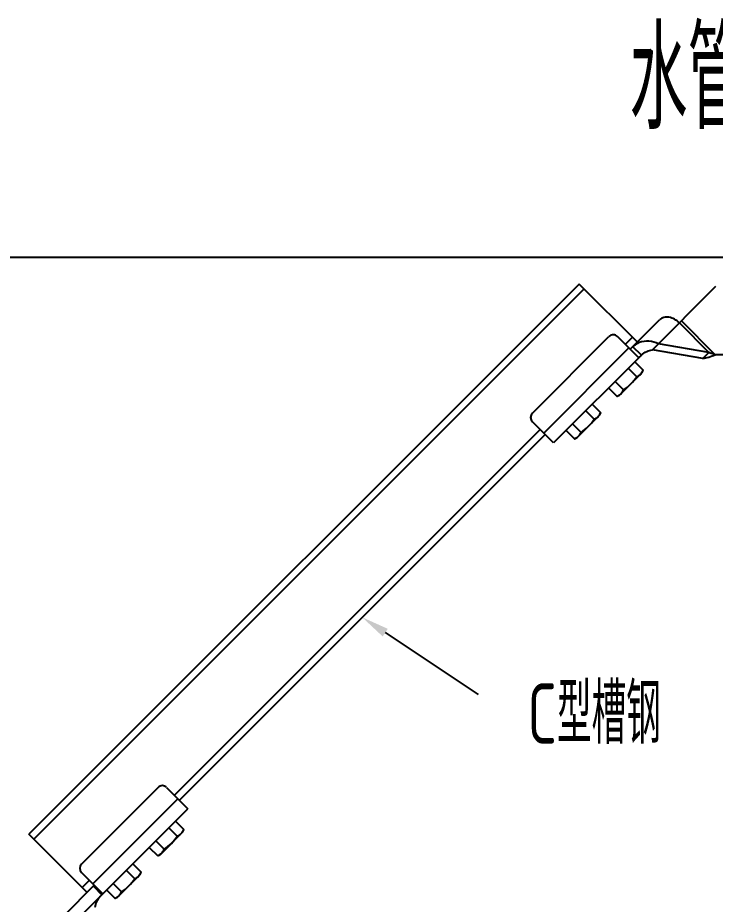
# Model space of a CAD drawing. Extents: x 4995099 to 5303443, y 4627657 to 4889583.
# Drawn here: x 5052048 to 5057095, y 4749794 to 4756209 of the extents above; entities that cross this region are included whole.
import ezdxf

# ---------------------------------------------------------------- set-up
doc = ezdxf.new("R2010")
doc.units = 0
doc.header["$LTSCALE"] = 1000
doc.header["$MEASUREMENT"] = 0
doc.layers.get('0').update_dxf_attribs({"color": 4, "linetype": 'CONTINUOUS'})
doc.layers.add('BZ', color=2, linetype='CONTINUOUS')
doc.styles.get("Standard").update_dxf_attribs({"font": 'GBENOR', "bigfont": 'GBCBIG'})

msp = doc.modelspace()

# ---------------------------------------------------------------- linework, layer by layer
at = {"linetype": 'Continuous'}
for p, q in [((5056110.2, 4754282), (5052129.1, 4750301)), ((5056531.1, 4753861.1), (5056110.2, 4754282)), ((5056640.1, 4753805.8), (5057099.7, 4754265.4)), ((5056146.1, 4754246.1), (5052165, 4750265)), ((5056479.8, 4753809.7), (5056694.6, 4754024.6)), ((5056834.9, 4754000.5), (5057048.7, 4753786.7)), ((5057094.8, 4753769.7), (5056849.4, 4754015.1)), ((5055771.3, 4753347.7), (5056325.8, 4753902.1)), ((5056538.4, 4753751.1), (5056387.4, 4753902.1)), ((5056495.2, 4753897), (5056443.8, 4753845.7)), ((5055853.5, 4753204), (5056469.5, 4753820)), ((5056560.4, 4753767.2), (5056498.8, 4753828.8)), ((5057005.2, 4753743.1), (5056640.1, 4753805.8)), ((5057048.7, 4753786.7), (5056683.6, 4753849.3)), ((5056560.4, 4753767.2), (5055925.3, 4753132.1)), ((5057005.2, 4753743.1), (5057048.7, 4753786.7)), ((5057317.7, 4753769.7), (5057094.8, 4753769.7)), ((5056465.6, 4753672.4), (5056526.7, 4753611.3)), ((5056513, 4753719.8), (5056574.1, 4753658.7)), ((5056401.7, 4753477.1), (5056566, 4753641.4)), ((5056566, 4753641.4), (5056574.1, 4753658.7)), ((5056370.7, 4753577.5), (5056431.8, 4753516.4)), ((5056323.3, 4753530.1), (5056384.4, 4753469)), ((5056401.7, 4753477.1), (5056384.4, 4753469)), ((5056157.6, 4753364.3), (5056218.7, 4753303.3)), ((5056205, 4753411.8), (5056266.1, 4753350.7)), ((5056258, 4753333.3), (5056266.1, 4753350.7)), ((5055925.3, 4753132.1), (5055771.3, 4753286.1)), ((5056093.7, 4753169.1), (5056258, 4753333.3)), ((5055827.8, 4753229.6), (5053181.5, 4750583.3)), ((5056015.3, 4753222.1), (5056076.4, 4753161)), ((5056062.7, 4753269.5), (5056123.8, 4753208.4)), ((5055863.7, 4753193.7), (5053217.4, 4750547.4)), ((5056093.7, 4753169.1), (5056076.4, 4753161)), ((5053063.4, 4750639.8), (5052509, 4750085.4)), ((5053125, 4750639.8), (5053279, 4750485.8)), ((5053207.1, 4750557.7), (5052591.1, 4749941.6)), ((5052663, 4749869.8), (5053279, 4750485.8)), ((5053141.6, 4750348.4), (5053202.7, 4750287.3)), ((5053189.1, 4750395.8), (5053250.1, 4750334.7)), ((5053242.1, 4750317.4), (5053250.1, 4750334.7)), ((5052550, 4749880), (5052129.1, 4750301)), ((5053077.8, 4750153.1), (5053242.1, 4750317.4)), ((5053046.8, 4750253.6), (5053107.9, 4750192.5)), ((5052999.4, 4750206.1), (5053060.5, 4750145)), ((5053077.8, 4750153.1), (5053060.5, 4750145)), ((5052881, 4750087.8), (5052942.1, 4750026.7)), ((5052662.5, 4749870.3), (5052509, 4750023.8)), ((5052833.6, 4750040.4), (5052894.7, 4749979.3)), ((5052934, 4750009.4), (5052942.1, 4750026.7)), ((5052565.4, 4749967.3), (5052514.1, 4749916)), ((5052769.8, 4749845.1), (5052934, 4750009.4)), ((5052386.5, 4749716.5), (5052599.5, 4749929.5)), ((5052595.4, 4749925.3), (5052657, 4749863.7)), ((5052691.3, 4749898.1), (5052752.4, 4749837)), ((5052738.8, 4749945.5), (5052799.9, 4749884.5)), ((5052448.1, 4749654.9), (5052661.1, 4749867.9)), ((5052769.8, 4749845.1), (5052752.4, 4749837))]:
    msp.add_line(p, q, dxfattribs=at)
msp.add_lwpolyline([(5054707, 4751759.6), (5055379.4, 4751311.5)])
for centre, start, end in [((5056356.6, 4753871.3), 44.99999, 135.00001), ((5055802.1, 4753316.9), 135.00001, 224.99999), ((5053094.2, 4750609), 44.99999, 135.00001), ((5052539.8, 4750054.6), 135.00001, 224.99999)]:
    msp.add_arc(centre, 43.6, start, end, dxfattribs=at)
for points, knots in [([(5056834.9, 4754000.5), (5056824.3, 4754011.1), (5056801, 4754028.9), (5056761.9, 4754043.6), (5056723.9, 4754043.8), (5056702.3, 4754032.3), (5056694.6, 4754024.6)], [0, 0, 0, 0, 0.287971, 0.555344, 0.790532, 1, 1, 1, 1]), ([(5056683.6, 4753849.3), (5056662.3, 4753859.7), (5056615.7, 4753873), (5056566.9, 4753867.1), (5056544.9, 4753858.6)], [0, 0, 0, 0, 0.500769, 1, 1, 1, 1]), ([(5056544.9, 4753858.6), (5056540.6, 4753856.9), (5056523.8, 4753849.4), (5056508.5, 4753838.5), (5056498.8, 4753828.8)], [0, 0, 0, 0, 0.252907, 1, 1, 1, 1]), ([(5056560.4, 4753767.2), (5056571.5, 4753778.2), (5056596.8, 4753795.5), (5056626, 4753803.5), (5056640.1, 4753805.8)], [0, 0, 0, 0, 0.522516, 1, 1, 1, 1]), ([(5056560.4, 4753767.2), (5056555.9, 4753762.6), (5056551.3, 4753757.3), (5056540.4, 4753749.1), (5056538.4, 4753751.1)], [0, 0, 0, 0, 0.693247, 1, 1, 1, 1]), ([(5057005.2, 4753743.1), (5057019.5, 4753745.7), (5057049.6, 4753754.2), (5057079.1, 4753764.3), (5057094.8, 4753769.7)], [0, 0, 0, 0, 0.468219, 1, 1, 1, 1]), ([(5057094.8, 4753769.7), (5057090.8, 4753770.9), (5057075.2, 4753776), (5057059.8, 4753781.5), (5057048.7, 4753786.7)], [0, 0, 0, 0, 0.254643, 1, 1, 1, 1]), ([(5056526.7, 4753611.3), (5056529.3, 4753612.5), (5056539.5, 4753617.6), (5056549, 4753624.3), (5056555, 4753630.4)], [0, 0, 0, 0, 0.255699, 1, 1, 1, 1]), ([(5056555, 4753630.4), (5056557, 4753632.3), (5056564.7, 4753640.9), (5056570.5, 4753650.9), (5056574.1, 4753658.7)], [0, 0, 0, 0, 0.246322, 1, 1, 1, 1]), ([(5056384.4, 4753469), (5056385.9, 4753469.7), (5056391.5, 4753472.4), (5056397, 4753475.6), (5056400.9, 4753478.3)], [0, 0, 0, 0, 0.253346, 1, 1, 1, 1]), ([(5056412.7, 4753488.1), (5056414.7, 4753490.1), (5056422.4, 4753498.6), (5056428.2, 4753508.6), (5056431.8, 4753516.4)], [0, 0, 0, 0, 0.246322, 1, 1, 1, 1]), ([(5056247, 4753322.3), (5056249, 4753324.3), (5056256.6, 4753332.8), (5056262.4, 4753342.9), (5056266.1, 4753350.7)], [0, 0, 0, 0, 0.246322, 1, 1, 1, 1]), ([(5056218.7, 4753303.3), (5056221.3, 4753304.5), (5056231.5, 4753309.6), (5056241, 4753316.3), (5056247, 4753322.3)], [0, 0, 0, 0, 0.255699, 1, 1, 1, 1]), ([(5056076.4, 4753161), (5056077.8, 4753161.7), (5056083.5, 4753164.4), (5056089, 4753167.6), (5056092.9, 4753170.3)], [0, 0, 0, 0, 0.253346, 1, 1, 1, 1]), ([(5056104.7, 4753180.1), (5056106.7, 4753182.1), (5056114.4, 4753190.6), (5056120.2, 4753200.6), (5056123.8, 4753208.4)], [0, 0, 0, 0, 0.246322, 1, 1, 1, 1]), ([(5053231.1, 4750306.4), (5053233, 4750308.4), (5053240.7, 4750316.9), (5053246.5, 4750326.9), (5053250.1, 4750334.7)], [0, 0, 0, 0, 0.246322, 1, 1, 1, 1]), ([(5053202.7, 4750287.3), (5053205.4, 4750288.5), (5053215.6, 4750293.7), (5053225, 4750300.4), (5053231.1, 4750306.4)], [0, 0, 0, 0, 0.255699, 1, 1, 1, 1]), ([(5053060.5, 4750145), (5053061.9, 4750145.7), (5053067.6, 4750148.5), (5053073.1, 4750151.7), (5053077, 4750154.4)], [0, 0, 0, 0, 0.253346, 1, 1, 1, 1]), ([(5053088.8, 4750164.1), (5053090.8, 4750166.1), (5053098.4, 4750174.6), (5053104.2, 4750184.7), (5053107.9, 4750192.5)], [0, 0, 0, 0, 0.246322, 1, 1, 1, 1]), ([(5052923, 4749998.4), (5052925, 4750000.4), (5052932.7, 4750008.9), (5052938.5, 4750018.9), (5052942.1, 4750026.7)], [0, 0, 0, 0, 0.246322, 1, 1, 1, 1]), ([(5052894.7, 4749979.3), (5052897.3, 4749980.5), (5052907.5, 4749985.6), (5052917, 4749992.4), (5052923, 4749998.4)], [0, 0, 0, 0, 0.255699, 1, 1, 1, 1]), ([(5052643.9, 4749850.7), (5052632.9, 4749839.7), (5052615.7, 4749814.3), (5052607.6, 4749785.2), (5052605.4, 4749771.1)], [0, 0, 0, 0, 0.522516, 1, 1, 1, 1]), ([(5052662.5, 4749870.3), (5052662.6, 4749870.2), (5052662.7, 4749869.1), (5052661.7, 4749868.5), (5052661.1, 4749867.9)], [0, 0, 0, 0, 0.126775, 1, 1, 1, 1]), ([(5052752.4, 4749837), (5052753.9, 4749837.7), (5052759.6, 4749840.5), (5052765.1, 4749843.7), (5052769, 4749846.3)], [0, 0, 0, 0, 0.253346, 1, 1, 1, 1]), ([(5052780.8, 4749856.1), (5052782.8, 4749858.1), (5052790.4, 4749866.6), (5052796.2, 4749876.6), (5052799.9, 4749884.5)], [0, 0, 0, 0, 0.246322, 1, 1, 1, 1])]:
    msp.add_open_spline(points, degree=3, knots=knots, dxfattribs=at)
for points in [[(5056483.9, 4753559.2), (5056499.8, 4753575.1), (5056513.9, 4753592.8), (5056526.7, 4753611.3)], [(5056431.8, 4753516.4), (5056450.3, 4753529.2), (5056468, 4753543.3), (5056483.9, 4753559.2)], [(5056400.9, 4753478.3), (5056405.1, 4753481.2), (5056409.1, 4753484.5), (5056412.7, 4753488.1)], [(5056175.9, 4753251.2), (5056191.7, 4753267.1), (5056205.9, 4753284.8), (5056218.7, 4753303.3)], [(5056123.8, 4753208.4), (5056142.3, 4753221.2), (5056160, 4753235.3), (5056175.9, 4753251.2)], [(5056092.9, 4753170.3), (5056097.1, 4753173.2), (5056101.1, 4753176.5), (5056104.7, 4753180.1)], [(5053159.9, 4750235.3), (5053175.8, 4750251.1), (5053189.9, 4750268.8), (5053202.7, 4750287.3)], [(5053107.9, 4750192.5), (5053126.3, 4750205.2), (5053144, 4750219.4), (5053159.9, 4750235.3)], [(5053077, 4750154.4), (5053081.2, 4750157.2), (5053085.2, 4750160.5), (5053088.8, 4750164.1)], [(5052851.9, 4749927.2), (5052867.8, 4749943.1), (5052881.9, 4749960.8), (5052894.7, 4749979.3)], [(5052799.9, 4749884.5), (5052818.3, 4749897.2), (5052836, 4749911.4), (5052851.9, 4749927.2)], [(5052769, 4749846.3), (5052773.2, 4749849.2), (5052777.2, 4749852.5), (5052780.8, 4749856.1)]]:
    msp.add_open_spline(points, degree=3, dxfattribs=at)
msp.add_solid([(5054688.5, 4751731.9), (5054540.6, 4751870.5), (5054725.5, 4751787.4)])
at = {"layer": 'BZ'}
msp.add_line((5048652.4, 4754475.6), (5061482.9, 4754475.6), dxfattribs=at)

# ---------------------------------------------------------------- texts
at = {"color": 7, "width": 0.8}
msp.add_text('水管侧向及纵向支撑', height=726, dxfattribs=at).set_placement((5056475.3, 4755403.8))
at = {"width": 0.8}
msp.add_text('C型槽钢', height=435.6, dxfattribs=at).set_placement((5055735.6, 4750956.4))

doc.saveas('drawing.dxf')
